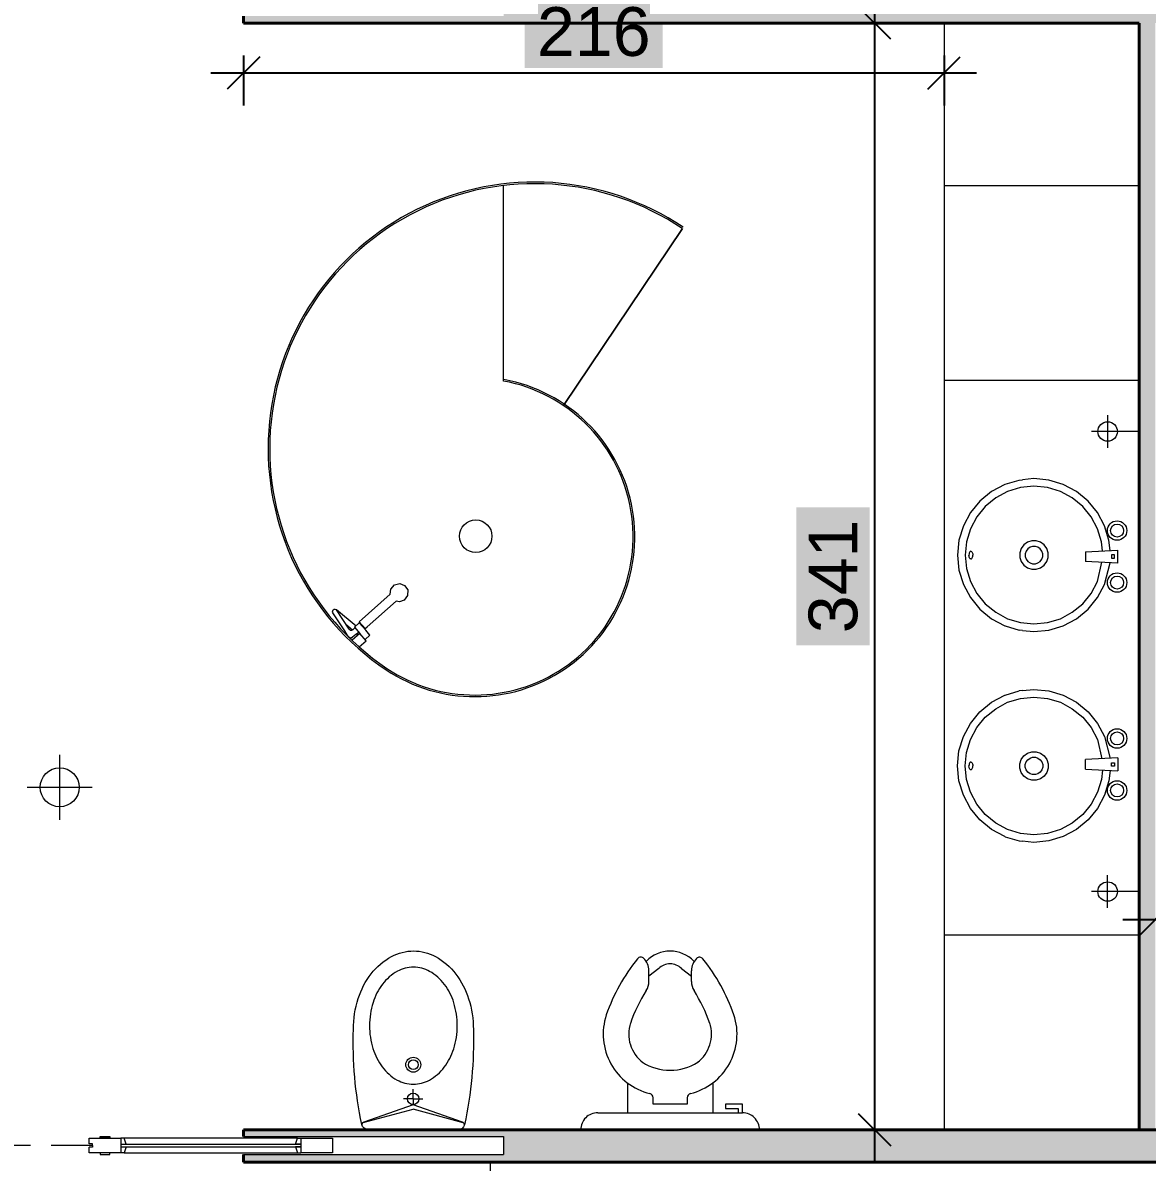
# Model space of a CAD drawing. Header units: inches. Extents: x 4350 to 28384, y -6772 to 993.
# Drawn here: x 24284.4 to 24630.3, y -3962 to -3611.4 of the extents above; entities that cross this region are included whole.
import ezdxf

# ---------------------------------------------------------------- set-up
doc = ezdxf.new("R2010")
doc.units = ezdxf.units.IN
doc.header["$MEASUREMENT"] = 0
doc.linetypes.add('TRATTEGGIATA2', pattern=[9.525, 6.35, -3.175])
for name, color, linetype, lineweight in [('ARREDAMENTO', 2, 'Continuous', 18), ('INFISSI', 4, 'Continuous', 18), ('MURATURA_section_wall', 7, 'Continuous', 40), ('QUOTE', 3, 'Continuous', 9)]:
    doc.layers.add(name, color=color, linetype=linetype, lineweight=lineweight)
doc.styles.add('ARCH', font='txt')
doc.styles.get("Standard").update_dxf_attribs({"font": 'arial.ttf'})
doc.dimstyles.new('ook', dxfattribs={"dimtxt": 15, "dimasz": 10, "dimexe": 10, "dimexo": 10, "dimgap": 5, "dimtad": 1, "dimtoh": 1, "dimdec": 0, "dimzin": 0, "dimdsep": 46, "dimtxsty": 'Standard', "dimblk": 'OBLIQUE', "dimcen": 0.09, "dimdle": 10, "dimadec": 0, "dimazin": 0, "dimtfac": 1, "dimtdec": 0, "dimtofl": 0, "dimtmove": 0, "dimatfit": 3, "dimldrblk": 'OBLIQUE', "dimfxl": 1, "dimtfill": 2, "dimtfillclr": 1, "dimtolj": 1, "dimtzin": 0, "dimarcsym": 0})

# ---------------------------------------------------------------- blocks, each defined once
blk = doc.blocks.new('15PTOI06')
for p, q in [((8, 8.5), (8, -8.5)), ((11.5, 5), (8, 5)), ((9, 2), (9.765178, 2)), ((9, -2), (9, 2)), ((23.431562, 2.5), (24.727861, 2.5)), ((24.931034, 1.327586), (24.062054, 2.5)), ((24.931034, -1.327586), (24.062054, -2.5)), ((9.765178, -2), (9, -2)), ((23.431562, -2.5), (24.690476, -2.5)), ((11.5, -5), (8, -5)), ((9, -6.5), (8.5, -6.5)), ((8.5, -6.5), (8.5, -8)), ((9, -8.5), (9, -6.5)), ((8.5, -8), (8, -8)), ((8, -8.5), (9, -8.5))]:
    blk.add_line(p, q)
for centre, radius, start, end in [((6, 8.5), 2, 0, 90), ((17.25, 0.65), 7.210062, 71.816347, 166.116636), ((12, -13.75), 22.534695, 51.265418, 70.559965), ((17.25, 0.65), 4.210062, 71.816347, 142.891702), ((12, -13.75), 19.534695, 57.937508, 70.559965), ((19.118098, 0), 6.118098, 147.797266, 212.202734), ((23.431562, 4.5), 2, 237.937508, 270), ((24.727861, 4.5), 2, 270, 314.939898), ((23.166667, 0), 3.833333, 313.602819, 46.397181), ((25.787408, 3.438228), 0.5, 314.939898, 51.265418), ((9.765178, 2.5), 0.5, 270, 346.116636), ((23.666667, 0), 1.833333, 313.602819, 46.397181), ((9.765178, -2.5), 0.5, 13.883364, 90), ((17.25, -0.65), 7.210062, 193.883364, 288.183653), ((23.431562, -4.5), 2, 90, 122.062492), ((24.690476, -4.5), 2, 44.162471, 90), ((17.25, -0.65), 4.210062, 217.108298, 288.183653), ((12, 13.75), 19.534695, 289.440035, 302.062492), ((12, 13.75), 22.534695, 289.440035, 308.665009), ((25.766527, -3.454957), 0.5, 308.665009, 44.162471), ((6, -8.5), 2, 270, 0)]:
    blk.add_arc(centre, radius, start, end)
at = {"style": 'ARCH'}
for tag, p, flags in [('ITEM', (0, -19.5), 3), ('ROOM_NUMBER', (0, -28.5), 1)]:
    blk.add_attdef(tag, p, '', height=6, dxfattribs=dict(at, flags=flags))
blk = doc.blocks.new('bidet')
at = {"layer": 'ARREDAMENTO'}
for p, q in [((18907.96, 11675.67), (18893.13, 11669.55)), ((18908.24, 11675.74), (18893.98, 11668.6)), ((18891.87, 11670.97), (18889.88, 11673.21)), ((18891.87, 11670.97), (18894.11, 11672.96)), ((18885.23, 11655.26), (18893.98, 11668.6)), ((18893.13, 11669.55), (18885.34, 11655.54)), ((18891.87, 11670.97), (18889.63, 11668.98)), ((18891.87, 11670.97), (18893.13, 11669.55))]:
    blk.add_line(p, q, dxfattribs=at)
for points in [[(18908.52, 11673.07), (18887.85, 11654.67, -0.353669), (18885.34, 11654.55, -0.060433), (18863.9, 11674.65, -0.07695), (18858.68, 11682.73, -0.086815), (18856.59, 11691.01, -0.105749), (18857.72, 11699.18, -0.125559), (18861.62, 11704.96, -0.125559), (18867.81, 11708.16, -0.105749), (18876.05, 11708.33, -0.086815), (18884.04, 11705.3, -0.07695), (18891.46, 11699.18, -0.060433), (18908.93, 11675.55, -0.353669)], [(18887, 11696.75, 0.075445), (18881.47, 11701.34, 0.085783), (18875.58, 11703.63, 0.10607), (18869.49, 11703.56, 0.126822), (18864.94, 11701.22, 0.126822), (18862.09, 11696.98, 0.10607), (18861.32, 11690.94, 0.085783), (18862.91, 11684.82, 0.075445), (18866.83, 11678.8, 0.075445), (18872.35, 11674.22, 0.085783), (18878.24, 11671.92, 0.10607), (18884.33, 11671.99, 0.126822), (18888.88, 11674.33, 0.126822), (18891.73, 11678.58, 0.10607), (18892.5, 11684.62, 0.085783), (18890.91, 11690.74, 0.075445)]]:
    blk.add_lwpolyline(points, format="xyb", close=True, dxfattribs=at)
for centre, radius in [((18884.89, 11678.81), 2.3), ((18884.89, 11678.81), 1.5), ((18891.87, 11670.97), 1.75)]:
    blk.add_circle(centre, radius, dxfattribs=at)
for centre, start, end in [((18908.34, 11674.75), 53.2036, 112.5022), ((18886.21, 11655.05), 150.8397, 210.1383)]:
    blk.add_arc(centre, 1, start, end, dxfattribs=at)
at = {"layer": 'ARREDAMENTO', "flags": 9}
blk.add_attdef('COPYRIGHT', (18899.52, 11662.38), '', height=0.0001, rotation=131.6709, dxfattribs=at)
blk = doc.blocks.new('_Oblique')
at = {"color": 0, "linetype": 'ByBlock', "lineweight": -2}
blk.add_line((-0.5, -0.5), (0.5, 0.5), dxfattribs=at)
blk = doc.blocks.new('*D62')
at = {"layer": 'Defpoints', "color": 0, "transparency": 16777216}
for p in [(24632.76, -3887.32), (24852.25, -3887.32), (24852.25, -3887.32)]:
    blk.add_point(p, dxfattribs=at)
at = {"layer": 'QUOTE', "color": 0, "lineweight": -2, "transparency": 16777216}
blk.add_line((24622.76, -3887.32), (24862.25, -3887.32), dxfattribs=at)
at = {"layer": 'QUOTE', "color": 0, "lineweight": -2, "transparency": 16777216, "xscale": 10, "yscale": 10, "zscale": 10, "rotation": 180}
blk.add_blockref('_Oblique', (24632.76, -3887.32), dxfattribs=at)
at = {"layer": 'QUOTE', "color": 0, "lineweight": -2, "transparency": 16777216, "xscale": 10, "yscale": 10, "zscale": 10}
blk.add_blockref('_Oblique', (24852.25, -3887.32), dxfattribs=at)
at = {"layer": 'QUOTE', "color": 0, "transparency": 16777216, "insert": (24742.51, -3874.66), "char_height": 15, "attachment_point": 5, "bg_fill": 1, "box_fill_scale": 1.25, "bg_fill_color": 1, "bg_fill_transparency": 0}
blk.add_mtext('\\A1;219', dxfattribs=at)
blk = doc.blocks.new('*D66')
at = {"layer": 'Defpoints', "color": 0, "transparency": 16777216}
for p in [(24567.76, -3611.47), (24546.36, -3952), (24567.76, -3952)]:
    blk.add_point(p, dxfattribs=at)
at = {"layer": 'QUOTE', "color": 0, "lineweight": -2, "transparency": 16777216}
for p, q in [((24546.36, -3601.47), (24546.36, -3962)), ((24557.76, -3611.47), (24536.36, -3611.47)), ((24557.76, -3952), (24536.36, -3952))]:
    blk.add_line(p, q, dxfattribs=at)
at = {"layer": 'QUOTE', "color": 0, "lineweight": -2, "transparency": 16777216, "xscale": 10, "yscale": 10, "zscale": 10}
for p, rotation in [((24546.36, -3611.47), 90), ((24546.36, -3952), 270)]:
    blk.add_blockref('_Oblique', p, dxfattribs=dict(at, rotation=rotation))
at = {"layer": 'QUOTE', "color": 0, "transparency": 16777216, "insert": (24533.69, -3781.74), "char_height": 15, "attachment_point": 5, "rotation": 90, "bg_fill": 1, "box_fill_scale": 1.25, "bg_fill_color": 1, "bg_fill_transparency": 0}
blk.add_mtext('\\A1;341', dxfattribs=at)
blk = doc.blocks.new('*D67')
at = {"layer": 'Defpoints', "color": 0, "transparency": 16777216}
for p in [(24352.25, -3611.47), (24567.76, -3611.47), (24352.25, -3626.85)]:
    blk.add_point(p, dxfattribs=at)
at = {"layer": 'QUOTE', "color": 0, "lineweight": -2, "transparency": 16777216}
for p, q in [((24352.25, -3621.47), (24352.25, -3636.85)), ((24567.76, -3621.47), (24567.76, -3636.85)), ((24577.76, -3626.85), (24342.25, -3626.85))]:
    blk.add_line(p, q, dxfattribs=at)
at = {"layer": 'QUOTE', "color": 0, "lineweight": -2, "transparency": 16777216, "xscale": 10, "yscale": 10, "zscale": 10, "rotation": 180}
blk.add_blockref('_Oblique', (24352.25, -3626.85), dxfattribs=at)
at = {"layer": 'QUOTE', "color": 0, "lineweight": -2, "transparency": 16777216, "xscale": 10, "yscale": 10, "zscale": 10}
blk.add_blockref('_Oblique', (24567.76, -3626.85), dxfattribs=at)
at = {"layer": 'QUOTE', "color": 0, "transparency": 16777216, "insert": (24460.01, -3614.19), "char_height": 15, "attachment_point": 5, "bg_fill": 1, "box_fill_scale": 1.25, "bg_fill_color": 1, "bg_fill_transparency": 0}
blk.add_mtext('\\A1;216', dxfattribs=at)

msp = doc.modelspace()

# ---------------------------------------------------------------- hatches: boundary and pattern name
at = {"layer": 'MURATURA_section_wall'}
h = msp.add_hatch(color=256, dxfattribs=at)
h.dxf.hatch_style = 1
h.paths.add_polyline_path([(24882.21, -3209.01), (24852.76, -3209.01), (24852.76, -3429.84), (24882.32, -3429.84)])
h.paths.add_polyline_path([(24672.76, -3954.14), (24752.76, -3954.14), (24752.76, -3952), (24632.76, -3952), (24352.25, -3952), (24352.25, -3954.14), (24432.25, -3954.14), (24432.25, -3959.62), (24352.25, -3959.62), (24352.25, -3962), (24432.25, -3962), (24752.76, -3962), (24752.76, -3959.62), (24672.76, -3959.62)])
h.paths.add_polyline_path([(24252.25, -3952), (24222.25, -3952), (24222.25, -4206.65), (24222.25, -4226.65), (24222.25, -4286.65), (24252.25, -4286.65), (24252.25, -4221.65)])
h = msp.add_hatch(color=256, dxfattribs=at)
h.dxf.hatch_style = 1
h.paths.add_polyline_path([(24672.76, -3603.86), (24752.76, -3603.86), (24752.76, -3601.47), (24672.76, -3601.47), (24631.01, -3601.47), (24629, -3601.47), (24572.76, -3601.47), (24567.76, -3601.47), (24352.25, -3601.47), (24352.25, -3603.86), (24432.25, -3603.86), (24432.25, -3609.33), (24352.25, -3609.33), (24352.25, -3611.47), (24627.76, -3611.47), (24627.76, -3952), (24632.76, -3952), (24632.76, -3611.47), (24752.76, -3611.47), (24752.76, -3609.33), (24672.76, -3609.33)])

# ---------------------------------------------------------------- linework, layer by layer
at = {"layer": 'ARREDAMENTO', "linetype": 'ByBlock'}
for p, q in [((24567.76, -3611.47), (24567.76, -3952)), ((24432.28, -3721.65), (24432.25, -3661.47)), ((24567.76, -3661.47), (24627.76, -3661.47)), ((24450.74, -3729.12), (24487.26, -3674.74)), ((24487.26, -3674.74), (24450.74, -3729.12)), ((24627.76, -3721.47), (24567.76, -3721.47)), ((24567.76, -3892), (24627.76, -3892))]:
    msp.add_line(p, q, dxfattribs=at)
at = {"layer": 'ARREDAMENTO'}
for p, q in [((24618.09, -3732.15), (24618.09, -3742.15)), ((24615.09, -3737.15), (24613.09, -3737.15)), ((24627.76, -3737.15), (24615.09, -3737.15)), ((24586.43, -3753.46), (24582.36, -3755.63)), ((24586.61, -3753.4), (24586.43, -3753.46)), ((24586.61, -3753.4), (24590.84, -3752.12)), ((24591.3, -3754.43), (24587.33, -3755.63)), ((24590.84, -3752.12), (24591.9, -3752.01)), ((24595.43, -3754.02), (24591.3, -3754.43)), ((24595.43, -3751.67), (24591.9, -3752.01)), ((24600.02, -3752.12), (24595.43, -3751.67)), ((24599.57, -3754.43), (24595.43, -3754.02)), ((24603.54, -3755.63), (24599.57, -3754.43)), ((24604.44, -3753.46), (24600.02, -3752.12)), ((24608.51, -3755.63), (24604.44, -3753.46)), ((24578.8, -3758.56), (24575.87, -3762.12)), ((24582.36, -3755.63), (24578.8, -3758.56)), ((24583.67, -3757.59), (24580.46, -3760.22)), ((24587.33, -3755.63), (24583.67, -3757.59)), ((24607.2, -3757.59), (24603.54, -3755.63)), ((24610.41, -3760.22), (24607.2, -3757.59)), ((24612.07, -3758.56), (24608.51, -3755.63)), ((24615, -3762.12), (24612.07, -3758.56)), ((24580.46, -3760.22), (24577.83, -3763.43)), ((24613.04, -3763.43), (24610.41, -3760.22)), ((24575.87, -3762.12), (24573.7, -3766.19)), ((24577.83, -3763.43), (24575.87, -3767.09)), ((24615, -3767.09), (24613.04, -3763.43)), ((24617.17, -3766.19), (24615, -3762.12)), ((24573.7, -3766.19), (24572.36, -3770.6)), ((24575.87, -3767.09), (24574.66, -3771.06)), ((24616.2, -3771.06), (24615, -3767.09)), ((24618.51, -3770.6), (24617.17, -3766.19)), ((24572.36, -3770.6), (24571.9, -3775.19)), ((24574.66, -3771.06), (24574.26, -3775.19)), ((24592.31, -3772.08), (24591.5, -3773.19)), ((24593.43, -3771.26), (24592.31, -3772.08)), ((24594.74, -3770.84), (24593.43, -3771.26)), ((24595.01, -3772.52), (24594.21, -3772.78)), ((24596.12, -3770.84), (24594.74, -3770.84)), ((24595.86, -3772.52), (24595.01, -3772.52)), ((24596.66, -3772.78), (24595.86, -3772.52)), ((24597.44, -3771.26), (24596.12, -3770.84)), ((24598.55, -3772.08), (24597.44, -3771.26)), ((24599.36, -3773.19), (24598.55, -3772.08)), ((24616.54, -3773.87), (24616.2, -3771.06)), ((24618.89, -3773.76), (24618.51, -3770.6)), ((24571.9, -3775.19), (24572.36, -3779.79)), ((24574.26, -3775.19), (24574.66, -3779.33)), ((24575.46, -3774.83), (24575.43, -3775.19)), ((24575.46, -3775.56), (24575.43, -3775.19)), ((24575.52, -3774.57), (24575.46, -3774.83)), ((24575.52, -3775.82), (24575.46, -3775.56)), ((24575.6, -3774.37), (24575.52, -3774.57)), ((24575.6, -3776.02), (24575.52, -3775.82)), ((24575.72, -3774.19), (24575.6, -3774.37)), ((24575.72, -3776.2), (24575.6, -3776.02)), ((24575.85, -3774.07), (24575.72, -3774.19)), ((24576.02, -3774.02), (24575.85, -3774.07)), ((24576.02, -3774.02), (24576.19, -3774.07)), ((24576.19, -3774.07), (24576.33, -3774.19)), ((24576.33, -3774.19), (24576.44, -3774.37)), ((24576.33, -3776.2), (24576.44, -3776.02)), ((24576.44, -3774.37), (24576.52, -3774.57)), ((24576.44, -3776.02), (24576.52, -3775.82)), ((24576.52, -3774.57), (24576.58, -3774.83)), ((24576.52, -3775.82), (24576.58, -3775.56)), ((24576.58, -3774.83), (24576.61, -3775.19)), ((24576.58, -3775.56), (24576.61, -3775.19)), ((24591.5, -3773.19), (24591.08, -3774.5)), ((24591.08, -3774.5), (24591.08, -3775.89)), ((24591.08, -3775.89), (24591.5, -3777.2)), ((24593.02, -3773.97), (24592.76, -3774.77)), ((24592.76, -3774.77), (24592.76, -3775.62)), ((24592.76, -3775.62), (24593.02, -3776.42)), ((24593.52, -3773.28), (24593.02, -3773.97)), ((24594.21, -3772.78), (24593.52, -3773.28)), ((24597.35, -3773.28), (24596.66, -3772.78)), ((24597.84, -3773.97), (24597.35, -3773.28)), ((24598.11, -3774.77), (24597.84, -3773.97)), ((24597.84, -3776.42), (24598.11, -3775.62)), ((24598.11, -3775.62), (24598.11, -3774.77)), ((24599.79, -3774.5), (24599.36, -3773.19)), ((24599.36, -3777.2), (24599.79, -3775.89)), ((24599.79, -3775.89), (24599.79, -3774.5)), ((24611.24, -3774.14), (24621.24, -3773.64)), ((24611.24, -3774.14), (24611.24, -3777.14)), ((24621.24, -3777.64), (24621.24, -3773.64)), ((24574.66, -3779.33), (24575.87, -3783.3)), ((24575.85, -3776.32), (24575.72, -3776.2)), ((24576.02, -3776.37), (24575.85, -3776.32)), ((24576.02, -3776.37), (24576.19, -3776.32)), ((24576.19, -3776.32), (24576.33, -3776.2)), ((24591.5, -3777.2), (24592.31, -3778.31)), ((24592.31, -3778.31), (24593.43, -3779.13)), ((24593.02, -3776.42), (24593.52, -3777.11)), ((24593.43, -3779.13), (24594.74, -3779.55)), ((24593.52, -3777.11), (24594.21, -3777.61)), ((24594.21, -3777.61), (24595.01, -3777.87)), ((24594.74, -3779.55), (24596.12, -3779.55)), ((24595.01, -3777.87), (24595.86, -3777.87)), ((24595.86, -3777.87), (24596.66, -3777.61)), ((24596.12, -3779.55), (24597.44, -3779.13)), ((24596.66, -3777.61), (24597.35, -3777.11)), ((24597.35, -3777.11), (24597.84, -3776.42)), ((24597.44, -3779.13), (24598.55, -3778.31)), ((24598.55, -3778.31), (24599.36, -3777.2)), ((24621.24, -3777.64), (24611.24, -3777.14)), ((24615, -3783.3), (24616.3, -3777.39)), ((24617.17, -3784.2), (24618.9, -3777.52)), ((24572.36, -3779.79), (24573.7, -3784.2)), ((24397.42, -3787.26), (24397.61, -3785.69)), ((24397.61, -3785.69), (24398.68, -3784.39)), ((24398.68, -3784.39), (24400.33, -3783.97)), ((24400.33, -3783.97), (24401.76, -3784.53)), ((24401.76, -3784.53), (24402.78, -3785.91)), ((24402.78, -3785.91), (24402.75, -3787.64)), ((24573.7, -3784.2), (24575.87, -3788.27)), ((24575.87, -3783.3), (24577.83, -3786.96)), ((24613.04, -3786.96), (24615, -3783.3)), ((24615, -3788.27), (24617.17, -3784.2)), ((24387.83, -3795.71), (24397.42, -3787.26)), ((24399.27, -3789.36), (24390.28, -3797.28)), ((24400.27, -3789.56), (24399.27, -3789.36)), ((24401.72, -3789.04), (24400.27, -3789.56)), ((24402.75, -3787.64), (24401.72, -3789.04)), ((24401.83, -3788.9), (24401.9, -3788.94)), ((24575.87, -3788.27), (24578.8, -3791.83)), ((24577.83, -3786.96), (24580.46, -3790.17)), ((24610.41, -3790.17), (24613.04, -3786.96)), ((24612.07, -3791.83), (24615, -3788.27)), ((24379.65, -3792.65), (24379.7, -3792.3)), ((24379.77, -3792.97), (24379.65, -3792.65)), ((24379.7, -3792.3), (24379.89, -3792.04)), ((24381.58, -3795.75), (24379.77, -3792.97)), ((24379.89, -3792.04), (24380.14, -3791.87)), ((24380.14, -3791.87), (24380.47, -3791.84)), ((24380.47, -3791.84), (24380.84, -3791.96)), ((24380.84, -3791.96), (24386.88, -3796.94)), ((24380.84, -3791.96), (24380.84, -3791.96)), ((24384.76, -3798.01), (24380.89, -3792.07)), ((24578.8, -3791.83), (24582.36, -3794.76)), ((24580.46, -3790.17), (24583.67, -3792.8)), ((24583.67, -3792.8), (24587.33, -3794.76)), ((24603.54, -3794.76), (24607.2, -3792.8)), ((24607.2, -3792.8), (24610.41, -3790.17)), ((24608.51, -3794.76), (24612.07, -3791.83)), ((24383.38, -3798.52), (24381.58, -3795.75)), ((24383.72, -3796.4), (24385.78, -3798.19)), ((24387.86, -3796.08), (24386.36, -3797.4)), ((24387.83, -3795.71), (24389.68, -3797.81)), ((24389.85, -3798.33), (24387.86, -3796.08)), ((24388.04, -3796.28), (24388.2, -3796.13)), ((24582.36, -3794.76), (24586.43, -3796.93)), ((24586.43, -3796.93), (24586.61, -3796.99)), ((24586.61, -3796.99), (24590.84, -3798.27)), ((24587.33, -3794.76), (24591.3, -3795.96)), ((24591.3, -3795.96), (24595.43, -3796.37)), ((24595.43, -3796.37), (24599.57, -3795.96)), ((24599.57, -3795.96), (24603.54, -3794.76)), ((24600.02, -3798.27), (24604.44, -3796.93)), ((24604.44, -3796.93), (24608.51, -3794.76)), ((24384.14, -3799.69), (24383.38, -3798.52)), ((24384.61, -3800.4), (24384.14, -3799.69)), ((24384.93, -3800.64), (24384.61, -3800.4)), ((24384.76, -3798.01), (24385.08, -3798.25)), ((24385.08, -3798.25), (24385.55, -3798.31)), ((24385.83, -3800.48), (24385.4, -3800.7)), ((24385.55, -3798.31), (24385.98, -3798.09)), ((24388.01, -3799.27), (24385.64, -3801.37)), ((24386.83, -3799.61), (24385.83, -3800.48)), ((24385.98, -3798.09), (24386.54, -3797.6)), ((24386.36, -3797.4), (24388.01, -3799.27)), ((24386.83, -3799.61), (24387.66, -3798.87)), ((24387.09, -3799.38), (24387.28, -3799.53)), ((24387.28, -3799.53), (24387.39, -3799.71)), ((24387.39, -3799.71), (24387.39, -3799.82)), ((24390, -3801.52), (24388.01, -3799.27)), ((24389.16, -3797.55), (24389.33, -3797.41)), ((24389.33, -3797.41), (24389.32, -3797.41)), ((24389.67, -3801.15), (24391.17, -3799.83)), ((24389.68, -3797.81), (24390.28, -3797.28)), ((24391.17, -3799.83), (24389.85, -3798.33)), ((24591.9, -3798.38), (24590.84, -3798.27)), ((24591.9, -3798.38), (24595.43, -3798.72)), ((24591.9, -3798.38), (24591.9, -3798.38)), ((24595.43, -3798.72), (24600.02, -3798.27)), ((24385.4, -3800.7), (24384.93, -3800.64)), ((24387.82, -3803.44), (24390, -3801.52)), ((24586.61, -3818.26), (24590.84, -3816.98)), ((24591.9, -3816.88), (24590.84, -3816.98)), ((24591.9, -3816.88), (24595.43, -3816.53)), ((24591.9, -3816.88), (24591.9, -3816.88)), ((24595.43, -3816.53), (24600.02, -3816.98)), ((24600.02, -3816.98), (24604.44, -3818.32)), ((24578.8, -3823.42), (24582.36, -3820.49)), ((24582.36, -3820.49), (24586.43, -3818.32)), ((24583.67, -3822.45), (24587.33, -3820.49)), ((24586.43, -3818.32), (24586.61, -3818.26)), ((24587.33, -3820.49), (24591.3, -3819.29)), ((24591.3, -3819.29), (24595.43, -3818.88)), ((24595.43, -3818.88), (24599.57, -3819.29)), ((24599.57, -3819.29), (24603.54, -3820.49)), ((24603.54, -3820.49), (24607.2, -3822.45)), ((24604.44, -3818.32), (24608.51, -3820.49)), ((24608.51, -3820.49), (24612.07, -3823.42)), ((24575.87, -3826.99), (24578.8, -3823.42)), ((24577.83, -3828.29), (24580.46, -3825.08)), ((24580.46, -3825.08), (24583.67, -3822.45)), ((24607.2, -3822.45), (24610.41, -3825.08)), ((24610.41, -3825.08), (24613.04, -3828.29)), ((24612.07, -3823.42), (24615, -3826.99)), ((24573.7, -3831.05), (24575.87, -3826.99)), ((24575.87, -3831.95), (24577.83, -3828.29)), ((24613.04, -3828.29), (24615, -3831.95)), ((24615, -3826.99), (24617.17, -3831.05)), ((24572.36, -3835.47), (24573.7, -3831.05)), ((24574.66, -3835.93), (24575.87, -3831.95)), ((24615, -3831.95), (24616.3, -3837.86)), ((24617.17, -3831.05), (24618.9, -3837.73)), ((24571.9, -3840.06), (24572.36, -3835.47)), ((24295.72, -3856.63), (24295.72, -3836.63)), ((24574.26, -3840.06), (24574.66, -3835.93)), ((24575.72, -3839.05), (24575.6, -3839.23)), ((24575.85, -3838.93), (24575.72, -3839.05)), ((24576.02, -3838.88), (24575.85, -3838.93)), ((24576.02, -3838.88), (24576.19, -3838.93)), ((24576.19, -3838.93), (24576.33, -3839.05)), ((24576.33, -3839.05), (24576.44, -3839.23)), ((24591.08, -3839.37), (24591.5, -3838.05)), ((24591.5, -3838.05), (24592.31, -3836.94)), ((24592.31, -3836.94), (24593.43, -3836.13)), ((24592.76, -3839.63), (24593.02, -3838.83)), ((24593.02, -3838.83), (24593.52, -3838.14)), ((24593.43, -3836.13), (24594.74, -3835.7)), ((24593.52, -3838.14), (24594.21, -3837.65)), ((24594.21, -3837.65), (24595.01, -3837.38)), ((24594.74, -3835.7), (24596.12, -3835.7)), ((24595.01, -3837.38), (24595.86, -3837.38)), ((24595.86, -3837.38), (24596.66, -3837.65)), ((24596.12, -3835.7), (24597.44, -3836.13)), ((24596.66, -3837.65), (24597.35, -3838.14)), ((24597.35, -3838.14), (24597.84, -3838.83)), ((24597.44, -3836.13), (24598.55, -3836.94)), ((24597.84, -3838.83), (24598.11, -3839.63)), ((24598.55, -3836.94), (24599.36, -3838.05)), ((24599.36, -3838.05), (24599.79, -3839.37)), ((24621.24, -3837.61), (24611.24, -3838.11)), ((24611.24, -3841.11), (24611.24, -3838.11)), ((24621.24, -3837.61), (24621.24, -3841.61)), ((24572.36, -3844.65), (24571.9, -3840.06)), ((24574.66, -3844.19), (24574.26, -3840.06)), ((24575.46, -3839.69), (24575.43, -3840.06)), ((24575.46, -3840.42), (24575.43, -3840.06)), ((24575.52, -3839.43), (24575.46, -3839.69)), ((24575.52, -3840.68), (24575.46, -3840.42)), ((24575.6, -3839.23), (24575.52, -3839.43)), ((24575.6, -3840.89), (24575.52, -3840.68)), ((24575.72, -3841.06), (24575.6, -3840.89)), ((24575.85, -3841.18), (24575.72, -3841.06)), ((24576.02, -3841.23), (24575.85, -3841.18)), ((24576.02, -3841.23), (24576.19, -3841.18)), ((24576.19, -3841.18), (24576.33, -3841.06)), ((24576.33, -3841.06), (24576.44, -3840.89)), ((24576.44, -3839.23), (24576.52, -3839.43)), ((24576.44, -3840.89), (24576.52, -3840.68)), ((24576.52, -3839.43), (24576.58, -3839.69)), ((24576.52, -3840.68), (24576.58, -3840.42)), ((24576.58, -3839.69), (24576.61, -3840.06)), ((24576.58, -3840.42), (24576.61, -3840.06)), ((24591.08, -3840.75), (24591.08, -3839.37)), ((24591.5, -3842.06), (24591.08, -3840.75)), ((24592.31, -3843.18), (24591.5, -3842.06)), ((24592.76, -3840.48), (24592.76, -3839.63)), ((24593.02, -3841.29), (24592.76, -3840.48)), ((24593.52, -3841.97), (24593.02, -3841.29)), ((24594.21, -3842.47), (24593.52, -3841.97)), ((24595.01, -3842.73), (24594.21, -3842.47)), ((24596.66, -3842.47), (24595.86, -3842.73)), ((24597.35, -3841.97), (24596.66, -3842.47)), ((24597.84, -3841.29), (24597.35, -3841.97)), ((24598.11, -3840.48), (24597.84, -3841.29)), ((24598.11, -3839.63), (24598.11, -3840.48)), ((24599.36, -3842.06), (24598.55, -3843.18)), ((24599.79, -3840.75), (24599.36, -3842.06)), ((24599.79, -3839.37), (24599.79, -3840.75)), ((24611.24, -3841.11), (24621.24, -3841.61)), ((24616.54, -3841.38), (24616.2, -3844.19)), ((24618.89, -3841.5), (24618.51, -3844.65)), ((24573.7, -3849.06), (24572.36, -3844.65)), ((24575.87, -3848.16), (24574.66, -3844.19)), ((24593.43, -3843.99), (24592.31, -3843.18)), ((24594.74, -3844.41), (24593.43, -3843.99)), ((24596.12, -3844.41), (24594.74, -3844.41)), ((24595.86, -3842.73), (24595.01, -3842.73)), ((24597.44, -3843.99), (24596.12, -3844.41)), ((24598.55, -3843.18), (24597.44, -3843.99)), ((24616.2, -3844.19), (24615, -3848.16)), ((24618.51, -3844.65), (24617.17, -3849.06)), ((24285.72, -3846.63), (24301.72, -3846.63)), ((24301.72, -3846.63), (24305.72, -3846.63)), ((24575.87, -3853.13), (24573.7, -3849.06)), ((24577.83, -3851.82), (24575.87, -3848.16)), ((24615, -3848.16), (24613.04, -3851.82)), ((24617.17, -3849.06), (24615, -3853.13)), ((24578.8, -3856.7), (24575.87, -3853.13)), ((24580.46, -3855.03), (24577.83, -3851.82)), ((24613.04, -3851.82), (24610.41, -3855.03)), ((24615, -3853.13), (24612.07, -3856.7)), ((24582.36, -3859.62), (24578.8, -3856.7)), ((24583.67, -3857.67), (24580.46, -3855.03)), ((24610.41, -3855.03), (24607.2, -3857.67)), ((24612.07, -3856.7), (24608.51, -3859.62)), ((24586.43, -3861.8), (24582.36, -3859.62)), ((24587.33, -3859.62), (24583.67, -3857.67)), ((24591.3, -3860.83), (24587.33, -3859.62)), ((24603.54, -3859.62), (24599.57, -3860.83)), ((24607.2, -3857.67), (24603.54, -3859.62)), ((24608.51, -3859.62), (24604.44, -3861.8)), ((24586.61, -3861.85), (24586.43, -3861.8)), ((24586.61, -3861.85), (24590.84, -3863.13)), ((24590.84, -3863.13), (24591.9, -3863.24)), ((24595.43, -3861.23), (24591.3, -3860.83)), ((24595.43, -3863.59), (24591.9, -3863.24)), ((24599.57, -3860.83), (24595.43, -3861.23)), ((24600.02, -3863.13), (24595.43, -3863.59)), ((24604.44, -3861.8), (24600.02, -3863.13)), ((24618.09, -3883.72), (24618.09, -3873.72)), ((24615.09, -3878.72), (24613.09, -3878.72)), ((24627.76, -3878.72), (24615.09, -3878.72)), ((24428.27, -4004.36), (24428.27, -3962))]:
    msp.add_line(p, q, dxfattribs=at)
for points in [[(24619.24, -3776.14), (24620.24, -3776.14), (24620.24, -3775.14), (24619.24, -3775.14)], [(24619.24, -3839.11), (24620.24, -3839.11), (24620.24, -3840.11), (24619.24, -3840.11)]]:
    msp.add_lwpolyline(points, close=True, dxfattribs=at)
for centre, radius in [((24618.09, -3737.15), 3), ((24621, -3767.64), 3), ((24621, -3767.64), 2), ((24621, -3783.64), 3), ((24621, -3783.64), 2), ((24621, -3831.61), 3), ((24621, -3831.61), 2), ((24295.72, -3846.63), 6), ((24621, -3847.61), 3), ((24621, -3847.61), 2), ((24618.09, -3878.72), 3)]:
    msp.add_circle(centre, radius, dxfattribs=at)
at = {"layer": 'ARREDAMENTO', "linetype": 'ByBlock'}
msp.add_circle((24423.7, -3769.38), 5, dxfattribs=at)
for centre, radius, start, end in [((24441.82, -3742.4), 82, 56.1182, 236.1182), ((24441.82, -3742.4), 81.5, 56.1182, 236.1182), ((24423.42, -3769.54), 49.21, 236.2951, 79.5129), ((24423.42, -3769.54), 48.71, 236.2951, 79.5129)]:
    msp.add_arc(centre, radius, start, end, dxfattribs=at)
at = {"layer": 'INFISSI'}
for p, q in [((24314.57, -3954.64), (24314.57, -3959.12)), ((24368.83, -3954.64), (24315.59, -3954.64)), ((24369.85, -3954.64), (24369.85, -3959.12)), ((24305.76, -3956.38), (24304.76, -3956.38)), ((24305.76, -3957.38), (24304.76, -3957.38)), ((24305.76, -3956.88), (24305.76, -3956.38)), ((24305.76, -3956.88), (24305.76, -3957.38)), ((24314.57, -3956.49), (24369.85, -3956.49)), ((24314.57, -3957.27), (24369.85, -3957.27)), ((24315.59, -3959.12), (24368.83, -3959.12))]:
    msp.add_line(p, q, dxfattribs=at)
at = {"layer": 'INFISSI', "linetype": 'ByBlock'}
for p, q in [((24352.25, -3954.14), (24432.25, -3954.14)), ((24432.25, -3954.14), (24432.25, -3959.62)), ((24352.25, -3959.62), (24432.25, -3959.62))]:
    msp.add_line(p, q, dxfattribs=at)
at = {"layer": 'INFISSI', "linetype": 'TRATTEGGIATA2', "ltscale": 2}
msp.add_line((24305.76, -3956.88), (24253.25, -3956.88), dxfattribs=at)
at = {"layer": 'INFISSI'}
for points in [[(24304.76, -3956.38), (24304.76, -3954.64), (24314.57, -3954.64)], [(24314.57, -3956.49), (24316.14, -3956.49), (24315.59, -3954.64), (24314.57, -3954.64)], [(24369.85, -3956.49), (24368.28, -3956.49), (24368.83, -3954.64), (24369.85, -3954.64)], [(24369.85, -3954.64), (24379.66, -3954.64), (24379.66, -3959.12), (24369.85, -3959.12)], [(24314.57, -3959.12), (24304.76, -3959.12), (24304.76, -3957.38)], [(24314.57, -3957.27), (24316.14, -3957.27), (24315.59, -3959.12), (24314.57, -3959.12)], [(24369.85, -3957.27), (24368.28, -3957.27), (24368.83, -3959.12), (24369.85, -3959.12)]]:
    msp.add_lwpolyline(points, dxfattribs=at)
for points in [[(24311.17, -3954.09), (24311.17, -3954.64), (24308.15, -3954.64), (24308.15, -3954.09)], [(24311.17, -3959.67), (24311.17, -3959.12), (24308.15, -3959.12), (24308.15, -3959.67)]]:
    msp.add_lwpolyline(points, close=True, dxfattribs=at)
at = {"layer": 'MURATURA_section_wall'}
for p, q in [((24352.25, -3609.33), (24352.25, -3611.47)), ((24352.25, -3611.47), (24627.76, -3611.47)), ((24627.76, -3611.47), (24627.76, -3952)), ((24752.76, -3952), (24352.25, -3952)), ((24352.25, -3962), (24352.25, -3959.62)), ((24752.76, -3962), (24352.25, -3962)), ((24352.25, -3962), (24432.25, -3962)), ((24649.07, -3962), (24455.63, -3962))]:
    msp.add_line(p, q, dxfattribs=at)
at = {"layer": 'MURATURA_section_wall', "linetype": 'ByBlock'}
for p, q in [((24627.76, -3661.47), (24627.76, -3721.47)), ((24627.76, -3781.47), (24627.76, -3841.47)), ((24627.76, -3841.47), (24627.76, -3901.47))]:
    msp.add_line(p, q, dxfattribs=at)
at = {"layer": 'MURATURA_section_wall', "color": 4, "linetype": 'ByBlock'}
msp.add_line((24352.25, -3952), (24352.25, -3954.14), dxfattribs=at)
at = {"layer": 'MURATURA_section_wall', "color": 4}
msp.add_line((24374.74, -3962), (24414.74, -3962), dxfattribs=at)

# ---------------------------------------------------------------- block references
at = {"layer": 'ARREDAMENTO', "rotation": 318.1985267249021}
msp.add_blockref('bidet', (2542.05, -50.32), dxfattribs=at)
at = {"layer": 'ARREDAMENTO', "xscale": 2.619047619047628, "yscale": 2.619047619047628, "zscale": 2.619047619047628, "rotation": 89.99999999999999}
msp.add_blockref('15PTOI06', (24483.5, -3967.74), dxfattribs=at)

# ---------------------------------------------------------------- dimensions: what is measured, and where the dimension line sits
at = {"layer": 'QUOTE'}
for base, p1, p2, picture, middle in [((24352.25, -3626.85), (24567.76, -3611.47), (24352.25, -3611.47), '*D67', (24460.01, -3614.19)), ((24852.25, -3887.32), (24632.76, -3887.32), (24852.25, -3887.32), '*D62', (24742.51, -3874.66))]:
    dim = msp.add_linear_dim(base=base, p1=p1, p2=p2, dimstyle='ook', dxfattribs=at)
    dim.commit()
    dim.dimension.update_dxf_attribs({"geometry": picture, "text_midpoint": middle})
dim = msp.add_linear_dim(base=(24546.36, -3952), p1=(24567.76, -3611.47), p2=(24567.76, -3952), angle=90, dimstyle='ook', dxfattribs=at)
dim.commit()
dim.dimension.update_dxf_attribs({"geometry": '*D66', "text_midpoint": (24533.69, -3781.74)})

doc.saveas('drawing.dxf')
